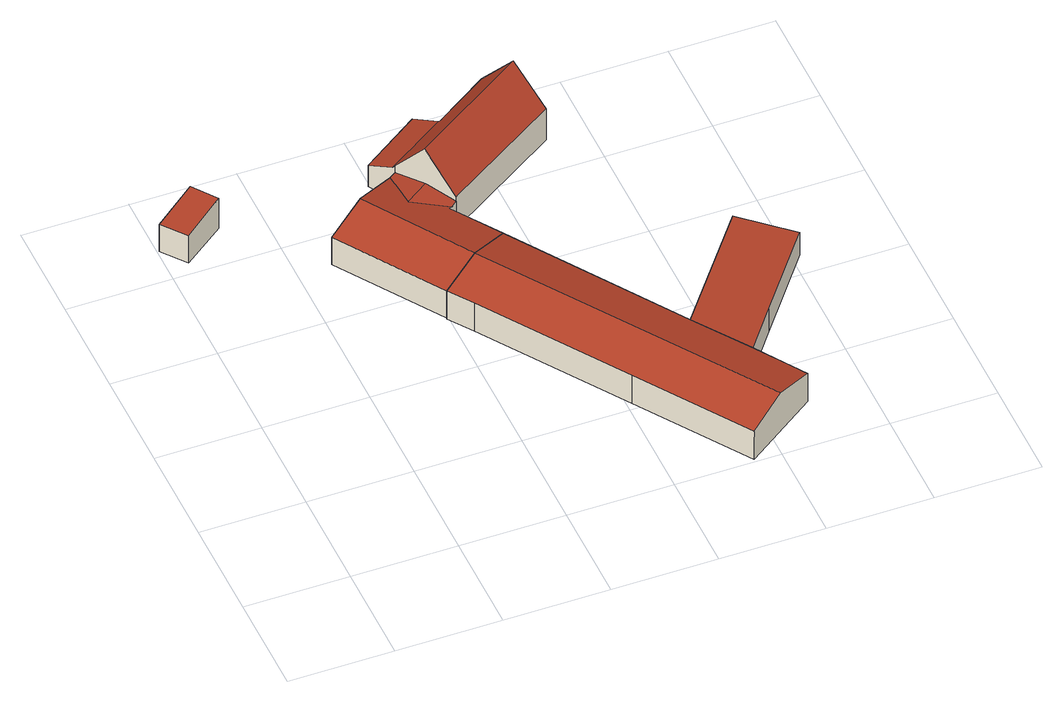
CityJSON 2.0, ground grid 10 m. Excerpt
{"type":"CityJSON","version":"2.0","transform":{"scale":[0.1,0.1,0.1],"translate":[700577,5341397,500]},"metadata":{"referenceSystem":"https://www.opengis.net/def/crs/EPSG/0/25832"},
"CityObjects":{
"building1":{"type":"Building","attributes":{"Gemeindeschluessel":"09184112","HoeheDach":"503.780","HoeheGrund":"500.250","Methode":"2000","NiedrigsteTraufeDesGebaeudes":"503.381","Geometrietyp2DReferenz":"3000","function":"31001_2000","roofType":"1000","measuredHeight":3.53,"storeysAboveGround":1},"geometry":[{"type":"Solid","lod":"2","boundaries":[[[[0,1,2,3]],[[4,5,6,7]],[[6,2,1,7]],[[1,0,4,7]],[[0,3,5,4]],[[5,3,2,6]]]],"semantics":{"surfaces":[{"type":"RoofSurface","Dachneigung":"85.511","Dachorientierung":"233.094","Flaeche":"14.669","Z_MAX":"3.530","Z_MAX_ASL":"503.780","Z_MIN":"3.131","Z_MIN_ASL":"503.381"},{"type":"GroundSurface"},{"type":"WallSurface"}],"values":[[0,1,2,2,2,2]]}}]},
"building2":{"type":"Building","attributes":{"Gemeindeschluessel":"09184112","HoeheDach":"504.870","HoeheGrund":"500.615","Methode":"2000","NiedrigsteTraufeDesGebaeudes":"503.756","Geometrietyp2DReferenz":"3000","function":"31001_2000","roofType":"3100","measuredHeight":4.25},"geometry":[{"type":"Solid","lod":"2","boundaries":[[[[8,9,10,11,12]],[[13,14,10,9,15,16]],[[14,17,18,11,10]],[[19,20,21,22]],[[12,11,18,23]],[[24,8,12,23,25,19,22]],[[18,17,25,23]],[[15,24,22,21,16]],[[24,15,9,8]],[[17,14,13,20,19,25]],[[13,16,21,20]]]],"semantics":{"surfaces":[{"type":"WallSurface"},{"type":"GroundSurface"},{"type":"RoofSurface","Dachneigung":"76.217","Dachorientierung":"236.684","Flaeche":"53.807","Z_MAX":"4.255","Z_MAX_ASL":"504.870","Z_MIN":"3.158","Z_MIN_ASL":"503.773"},{"type":"RoofSurface","Dachneigung":"81.266","Dachorientierung":"146.197","Flaeche":"5.825","Z_MAX":"3.635","Z_MAX_ASL":"504.250","Z_MIN":"3.141","Z_MIN_ASL":"503.756"},{"type":"RoofSurface","Dachneigung":"76.217","Dachorientierung":"56.684","Flaeche":"47.303","Z_MAX":"4.255","Z_MAX_ASL":"504.870","Z_MIN":"3.143","Z_MIN_ASL":"503.758"},{"type":"RoofSurface","Dachneigung":"81.266","Dachorientierung":"326.197","Flaeche":"5.892","Z_MAX":"3.635","Z_MAX_ASL":"504.250","Z_MIN":"3.143","Z_MIN_ASL":"503.758"}],"values":[[0,1,0,2,3,4,5,0,0,0,0]]}}]},
"building3":{"type":"Building","attributes":{"Gemeindeschluessel":"09184112","HoeheDach":"504.870","HoeheGrund":"500.513","Methode":"2000","NiedrigsteTraufeDesGebaeudes":"503.807","Geometrietyp2DReferenz":"3000","function":"31001_2000","roofType":"3100","measuredHeight":4.36},"geometry":[{"type":"Solid","lod":"2","boundaries":[[[[26,27,28,29,30]],[[31,32,33,34]],[[24,31,34,35]],[[32,36,37,33]],[[26,36,32,31,24,22,27]],[[28,38,39,29]],[[21,22,24,35,40]],[[41,21,40,42]],[[38,41,42,39]],[[38,28,27,22,21,41]],[[35,34,33,37,30,29,39,42,40]],[[36,26,30,37]]]],"semantics":{"surfaces":[{"type":"WallSurface"},{"type":"RoofSurface","Dachneigung":"76.179","Dachorientierung":"56.028","Flaeche":"138.460","Z_MAX":"4.357","Z_MAX_ASL":"504.870","Z_MIN":"3.299","Z_MIN_ASL":"503.813"},{"type":"RoofSurface","Dachneigung":"76.179","Dachorientierung":"236.028","Flaeche":"140.112","Z_MAX":"4.357","Z_MAX_ASL":"504.870","Z_MIN":"3.294","Z_MIN_ASL":"503.807"},{"type":"GroundSurface"}],"values":[[0,0,0,0,1,0,0,0,0,2,3,0]]}}]},
"building4":{"type":"Building","attributes":{"Gemeindeschluessel":"09184112","HoeheDach":"508.191","HoeheGrund":"500.569","Methode":"2000","NiedrigsteTraufeDesGebaeudes":"503.079","Geometrietyp2DReferenz":"3000","function":"31001_9998","roofType":"3100","measuredHeight":7.62},"address":[{"country":"Germany","locality":"Aschheim","thoroughfareName":"Mühlenstraße 13"}],"geometry":[{"type":"Solid","lod":"2","boundaries":[[[[43,44,45,46]],[[47,48,49,50]],[[45,44,51,52,47,50,53]],[[52,51,54,55]],[[14,53,50,49,56]],[[56,57,55,54,58,10,14]],[[57,48,47,52,55]],[[10,46,45,53,14]],[[43,46,10,58]],[[54,51,44,43,58]],[[49,48,57,56]]]],"semantics":{"surfaces":[{"type":"RoofSurface","Dachneigung":"40.565","Dachorientierung":"147.067","Flaeche":"68.997","Z_MAX":"7.621","Z_MAX_ASL":"508.191","Z_MIN":"3.699","Z_MIN_ASL":"504.268"},{"type":"RoofSurface","Dachneigung":"66.325","Dachorientierung":"327.069","Flaeche":"19.160","Z_MAX":"3.643","Z_MAX_ASL":"504.213","Z_MIN":"2.509","Z_MIN_ASL":"503.079"},{"type":"RoofSurface","Dachneigung":"40.580","Dachorientierung":"327.074","Flaeche":"68.203","Z_MAX":"7.621","Z_MAX_ASL":"508.191","Z_MIN":"3.643","Z_MIN_ASL":"504.213"},{"type":"WallSurface"},{"type":"GroundSurface"}],"values":[[0,1,2,3,3,4,3,3,3,3,3]]}}]},
"building5":{"type":"Building","attributes":{"Gemeindeschluessel":"09184112","HoeheDach":"503.608","HoeheGrund":"500.470","Methode":"2000","NiedrigsteTraufeDesGebaeudes":"503.213","Geometrietyp2DReferenz":"3000","function":"31001_2000","roofType":"1000","measuredHeight":3.14},"geometry":[{"type":"Solid","lod":"2","boundaries":[[[[59,60,33,61]],[[62,63,64,65]],[[59,63,62,66,60]],[[63,59,61,64]],[[66,62,65,34]],[[65,64,61,33,34]],[[60,66,34,33]]]],"semantics":{"surfaces":[{"type":"WallSurface"},{"type":"RoofSurface","Dachneigung":"86.270","Dachorientierung":"128.095","Flaeche":"87.986","Z_MAX":"3.138","Z_MAX_ASL":"503.608","Z_MIN":"2.743","Z_MIN_ASL":"503.213"},{"type":"GroundSurface"}],"values":[[0,0,1,0,0,2,0]]}}]}
},
"vertices":[
[60,443,38],[43,466,38],[2,436,34],[20,413,34],[60,443,2],[20,413,2],[2,436,2],[43,466,2],
[238,356,38],[238,356,6],[247,362,6],[247,362,38],[241,357,38],[131,361,6],[212,415,6],[269,310,6],[197,262,6],[212,415,38],[230,389,42],[168,386,49],[131,361,38],[197,262,38],[233,286,49],[207,373,42],[269,310,38],[206,411,38],
[444,49,38],[409,25,49],[374,0,38],[374,0,5],[444,49,5],[376,150,38],[412,98,38],[412,98,5],[376,150,5],[269,310,5],[426,77,38],[426,77,5],[304,104,38],[304,104,5],[197,262,5],[213,239,38],[213,239,5],
[360,434,43],[341,462,82],[229,390,82],[247,362,43],[269,456,42],[254,478,31],[197,439,31],[211,418,42],[323,490,43],[270,454,44],[212,415,46],[323,490,6],[270,454,6],[197,439,6],[254,478,6],[360,434,6],
[446,142,32],[412,98,32],[446,142,5],[460,257,36],[507,220,32],[507,220,5],[460,257,5],[376,150,36]
]}
